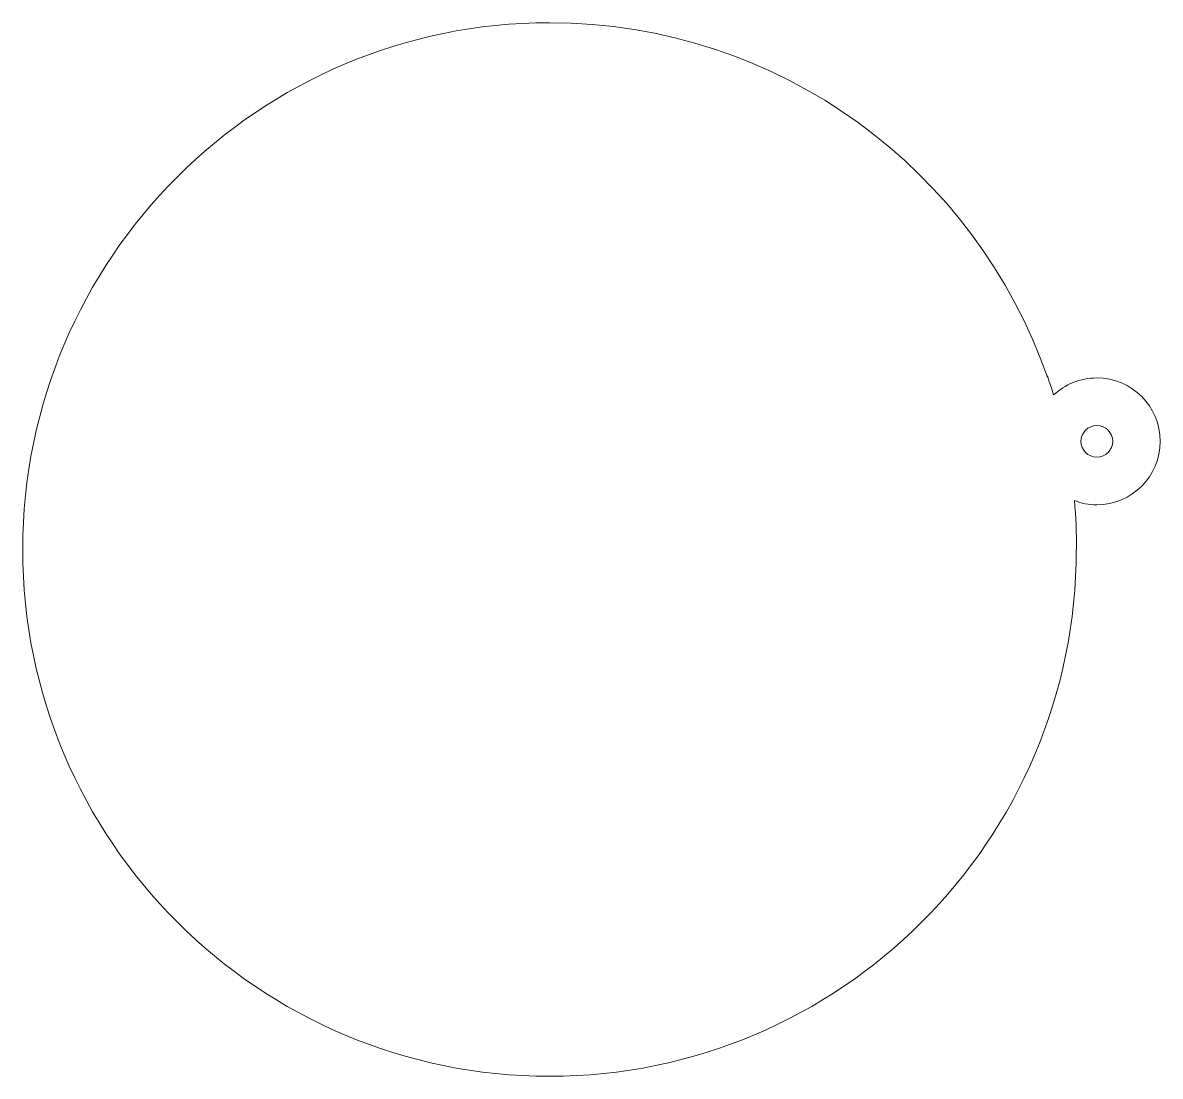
# Model space of a CAD drawing. Header units: centimetres. Extents: x -181 to 252, y -90 to 73.
# Drawn here: x 18.01 to 28.77, y -5.74 to 4.23 of the extents above; entities that cross this region are included whole.
import ezdxf

# ---------------------------------------------------------------- set-up
doc = ezdxf.new("R2010")
doc.units = ezdxf.units.CM
doc.header["$MEASUREMENT"] = 0
doc.layers.add('layer 1', color=7, linetype='Continuous')

msp = doc.modelspace()

# ---------------------------------------------------------------- linework, layer by layer
at = {"layer": 'layer 1', "color": 114, "lineweight": 9}
for points, knots in [([(28.77189, 0.26443), (28.77189, 0.59575), (28.5032, 0.86443), (28.17189, 0.86443), (28.17189, 0.86443), (28.01374, 0.86443), (27.86986, 0.80321), (27.76267, 0.70318), (27.76267, 0.70318), (27.74413, 0.7637), (27.72446, 0.82374), (27.7037, 0.88326), (27.7037, 0.88326), (27.7037, 0.88326), (27.7037, 0.87274), (27.7037, 0.87274), (27.7037, 0.87274), (27.7037, 0.87274), (27.7037, 0.87181), (27.7037, 0.87181), (27.7037, 0.87181), (27.02792, 2.82363), (25.1736, 4.22569), (22.99222, 4.22569), (22.99222, 4.22569), (20.23964, 4.22569), (18.00738, 1.99343), (18.00738, -0.75915), (18.00738, -0.75915), (18.00738, -3.51173), (20.23964, -5.74399), (22.99222, -5.74399), (22.99222, -5.74399), (25.7448, -5.74399), (27.97706, -3.51173), (27.97706, -0.75915), (27.97706, -0.75915), (27.97706, -0.75915), (27.97705, -0.75854), (27.97705, -0.75854), (27.97705, -0.75854), (27.97705, -0.75854), (27.98074, -0.75854), (27.98074, -0.75854), (27.98074, -0.75854), (27.98074, -0.60282), (27.97326, -0.44885), (27.95925, -0.29678), (27.95925, -0.29678), (28.02535, -0.32184), (28.09702, -0.33557), (28.17189, -0.33557), (28.17189, -0.33557), (28.5032, -0.33557), (28.77189, -0.06689), (28.77189, 0.26443)], [0, 0, 0, 0, 0.06666667, 0.06666667, 0.06666667, 0.06666667, 0.13333333, 0.13333333, 0.13333333, 0.13333333, 0.2, 0.2, 0.2, 0.2, 0.26666667, 0.26666667, 0.26666667, 0.26666667, 0.33333333, 0.33333333, 0.33333333, 0.33333333, 0.4, 0.4, 0.4, 0.4, 0.46666667, 0.46666667, 0.46666667, 0.46666667, 0.53333333, 0.53333333, 0.53333333, 0.53333333, 0.6, 0.6, 0.6, 0.6, 0.66666667, 0.66666667, 0.66666667, 0.66666667, 0.73333333, 0.73333333, 0.73333333, 0.73333333, 0.8, 0.8, 0.8, 0.8, 0.86666667, 0.86666667, 0.86666667, 0.86666667, 1, 1, 1, 1]), ([(28.02189, 0.26442), (28.02189, 0.34725), (28.08906, 0.41442), (28.17189, 0.41442), (28.17189, 0.41442), (28.25472, 0.41442), (28.32189, 0.34725), (28.32189, 0.26442), (28.32189, 0.26442), (28.32189, 0.1816), (28.25472, 0.11442), (28.17189, 0.11442), (28.17189, 0.11442), (28.08906, 0.11442), (28.02189, 0.1816), (28.02189, 0.26442)], [0, 0, 0, 0, 0.2, 0.2, 0.2, 0.2, 0.4, 0.4, 0.4, 0.4, 0.6, 0.6, 0.6, 0.6, 1, 1, 1, 1])]:
    msp.add_open_spline(points, degree=3, knots=knots, dxfattribs=at)

doc.saveas('drawing.dxf')
